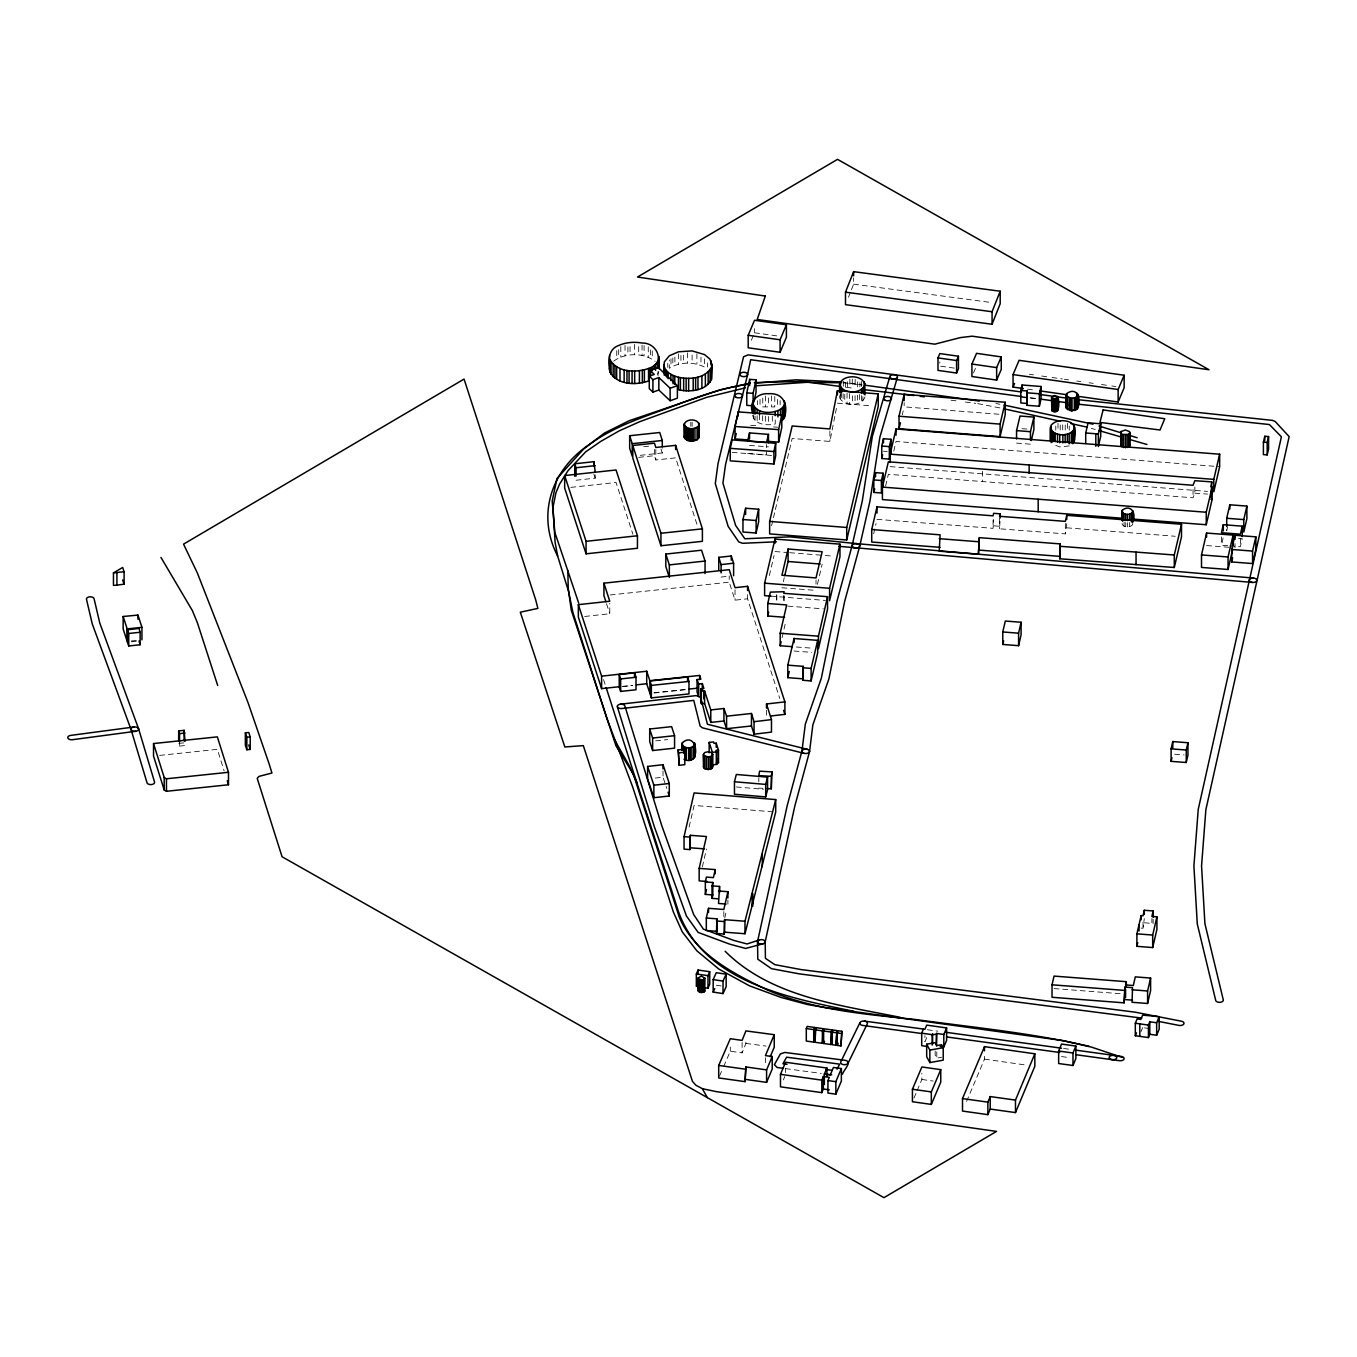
<?xml version="1.0" encoding="UTF-8"?>
<svg xmlns="http://www.w3.org/2000/svg" width="1357" height="1357" viewBox="0 0 1357 1357"><rect width="100%" height="100%" fill="white"/><g stroke="black" fill="none" stroke-linecap="round" stroke-linejoin="round"><path stroke-width="0.75" stroke-dasharray="5 3.75" d="M864.952 396.973C861.729 406.659 844.241 406.659 839.695 397.974L839.695 393.801M775.39 509.537L792.166 438.481L829.89 441.432L833.469 423.316M833.86 421.298L835.047 415.259M835.454 413.257L836.641 407.202M839.559 396.702L840.492 394.09M702.349 866.936L706.437 849.041M724.757 918.027L726.555 910.123M782.056 637.654L785.771 621.472M876.995 519.341L993.07 528.331L993.646 519.561M689.102 827.058L694.106 805.43L773.626 811.893M1066.755 523.649L1065.347 533.878L999.549 528.789L1000.109 520.07M1227.61 526.906L1226.711 530.774L1226.711 526.601M1229.866 545.853L1240.4 546.667L1242.249 538.644L1238.042 538.322M873.637 533.776L876.045 523.463M1227.763 545.701L1221.453 545.209L1223.302 537.185M1141.135 928.103L1143.035 928.239L1144.307 918.604M769.334 575.605L774.05 555.573M783.345 581.695L784.278 577.641M817.44 584.358L822.172 564.173M885.612 485.959L888.36 474.288L1193.04 497.782L1194.855 493.168L1194.855 486.926M893.771 451.135L896.044 441.466L1219.655 466.689M902.303 414.801L903.236 410.815M771.556 525.77L772.998 519.68M773.473 517.662L774.915 511.572M1132.79 523.734L1132.501 524.803C1130.025 527.72 1123.46 527.839 1122.018 523.904L1122.375 522.682M848.464 297.2L850.686 291.602M851.416 289.736L853.638 284.156L853.638 277.897M723.671 1066.483L730.303 1051.217L742.109 1052.879L745.909 1043.414L745.909 1039.241M1140.83 1031.948L1142.628 1027.622M751.354 340.285L754.526 332.77L754.526 328.598M783.379 1079.918L784.838 1076.457M914.007 1098.034L916.365 1092.47M917.145 1090.604L921.861 1079.46L921.861 1073.217M966.574 1101.443L984.487 1059.122L984.487 1052.879M926.712 1037.613L924.931 1041.769L924.931 1035.527M973.461 372.954L975.785 367.594M719.532 1076.016L722.84 1068.383M657.517 374.345L658.79 371.699M613.72 361.115C625.526 352.532 643.523 352.515 655.21 361.369M704.571 358.757L704.571 367.085C693.698 361.674 679.653 361.64 669.289 368.29L669.289 359.961M1069.18 445.927L1059.732 446.928L1052.574 444.129M752.66 415.174C754.238 424.894 767.468 425.81 775.237 424.012L775.237 419.839M935.16 1050.996L935.16 1055.152L936.788 1058.104L941.656 1057.222M774.779 396.515L774.779 406.93L762.753 406.896L762.753 396.481M131.307 641.81L137.091 641.166M655.312 778.07L663.03 777.222L666.796 788.485M576.08 480.242L595.197 478.139L595.197 473.983M570.822 487.384L616.044 482.481L632.922 534.302M584.646 616.468L609.768 613.737L609.768 603.322M622.1 686.405L632.362 685.285M623.067 686.591L632.65 685.539M655.668 740.854L667.627 739.565M643.693 446.724L649.715 446.08M640.233 455.324L662.284 452.967L662.284 448.811M638.706 457.36L654.464 455.681L655.821 459.972L675.633 457.852L697.294 525.43M721.093 577.064L727.352 576.386M610.209 594.994L729.218 582.17L729.218 575.928M729.862 584.172L735.036 600.167L747.571 598.81L779.749 698.448M179.548 746.113L185.027 745.536L184.145 742.822L178.666 743.415L179.548 746.113L179.548 741.957M131.392 640.962L137.719 640.3M654.006 692.748L687.202 689.254M654.142 693.02L687.575 689.492M159.702 755.391L217.357 749.352L224.159 770.997M758.817 788.095L762.973 788.332M750.658 425.284L756.884 425.725M773.49 426.912L777.646 427.218M1194.855 493.168L1207.543 494.084M1206.577 545.548L1233.106 547.6M787.925 606.138L823.377 608.852M796.322 646.984L812.436 648.205M1144.307 922.777L1153.145 923.455L1153.145 919.283M1022.109 397.499L1028.419 397.991M1030.54 398.161L1036.85 398.653M998.905 414.241L904.169 406.846L904.169 402.673M837.439 403.182L872.127 405.913M1021.974 428.676L1027.928 429.134M1016.563 443.094L1030.455 444.18M883.475 451.202L887.274 451.508M749.522 445.401L768.469 446.877M747.639 453.425L766.586 454.9L766.586 444.485M732.169 452.39L771.556 455.46M890.141 466.621L1207.493 491.387M1066.755 527.822L1175.247 536.269M993.646 525.804L1000.109 526.312M775 551.553L787.569 552.536M789.672 552.706L823.207 555.335M825.293 555.505L833.69 556.166M781.92 587.751L816.015 590.414M770.895 596.147L825.395 600.439M794.049 651.004L811.774 652.378M1174.687 754.204L1184.169 754.933M1054.05 988.574L1122.205 993.85M736.325 786.958L763.397 789.282M843.308 382.861L862.085 384.913L843.698 382.216M951.036 400.213L957.194 400.994M965.404 402.045L975.683 403.334M977.735 403.606L1000.448 408.033M745.909 1043.414L766.145 1046.111M853.638 284.156L991.814 302.611M846.276 387.271L854.588 388.373M785.55 1068.621L821.222 1073.404M1021.838 396.566L1028.08 397.414M1030.167 397.686L1036.409 398.551M927.357 1029.742L937.84 1031.184M1063.566 1048.469L1071.945 1049.623M1061.513 1056.56L1069.706 1057.697M1144.528 1027.877L1150.227 1028.674M754.526 332.77L778.443 336.112M921.861 1079.46L933.209 1081.071M1029.386 374.278L1033.491 374.854M1041.735 376.025L1049.979 377.195M1052.048 377.483L1062.344 378.959M1064.414 379.248L1068.536 379.841M1076.763 381.012L1080.884 381.588M1089.128 382.759L1093.25 383.353M1101.494 384.523L1109.738 385.693M1111.807 385.982L1115.912 386.558M954.293 368.12L939.824 366.068L939.824 361.895M1027.47 389.137L1033.661 390.002M984.487 1059.122L1026.452 1065.109M716.275 985.199L724.163 986.386M995.902 403.538L999.939 404.284M1091.265 428.337L1095.252 429.49M593.891 474.187L595.197 478.139M603.543 679.569L605.493 685.607M606.528 603.695L609.768 613.737M661.012 448.98L662.284 452.967M1240.4 538.339L1240.4 546.667M1235.006 543.58L1235.006 547.736M1221.453 536.88L1221.453 545.209M1193.04 489.453L1193.04 497.782M1151.889 918.519L1151.889 922.675M1143.035 921.997L1143.035 928.239M1129.669 522.445L1129.669 526.601M1127.565 522.733L1127.565 526.906M1125.75 522.564L1125.75 526.737M1124.071 522.072L1124.071 526.245M1069.248 426.03L1069.248 430.203M1067.399 423.367L1067.399 431.696M1065.228 425.012L1065.228 431.272M1065.347 523.463L1065.347 533.878M1062.718 424.843L1062.718 433.171M1060.224 424.962L1060.224 433.29M1058.002 423.265L1058.002 431.594M1055.78 426.013L1055.78 430.186M999.549 518.374L999.549 528.789M993.07 520.002L993.07 528.331M982.519 471.235L982.519 481.65M936.788 1051.845L936.788 1058.104M862.882 396.668L862.882 400.841M861.576 381.436L861.576 387.678M861.525 395.599L861.525 401.842M859.914 382.657L859.914 386.83M859.507 394.514L859.507 402.842M857.658 381.86L857.658 388.119M857.59 395.158L857.59 403.487M855.147 379.281L855.147 387.61M855.063 395.65L855.063 403.979M852.281 379.095L852.281 387.423M852.433 395.837L852.433 404.165M849.855 379.231L849.855 387.559M849.584 393.598L849.584 403.996M847.514 381.707L847.514 387.949M847.056 393.123L847.056 403.521M845.377 382.352L845.377 390.68M844.766 394.429L844.766 402.758M843.308 381.232L843.308 387.474M843.104 393.581L843.104 401.909M841.594 392.495L841.594 400.824M840.543 393.445L840.543 399.687M829.89 431.034L829.89 441.432M816.015 579.999L816.015 584.172M785.55 1068.485L785.55 1072.658M784.142 595.876L784.142 602.118M783.752 595.418L783.752 601.66M780.139 400.637L780.139 404.793M777.527 399.416L777.527 407.745M776.832 595.316L776.832 601.575M776.492 594.671L776.492 603M772.303 416.243L772.303 424.571M771.573 395.956L771.573 406.371M768.503 397.906L768.503 406.235M768.418 416.48L768.418 424.809M766.501 710.22L766.501 716.462M765.45 396.023L765.45 406.421M765.348 416.26L765.348 424.588M765.416 1057.697L765.416 1066.025M762.668 415.785L762.668 424.113M760.022 399.382L760.022 407.711M759.479 414.784L759.479 423.113M758.817 777.68L758.817 781.853M757.376 400.62L757.376 404.776M757.138 415.7L757.138 421.959M755.069 416.26L755.069 420.416M753.712 414.665L753.712 418.838M747.571 594.654L747.571 598.81M742.109 1042.481L742.109 1052.879M735.036 589.769L735.036 600.167M730.303 1047.044L730.303 1051.217M727.912 900.03L727.912 904.186M723.841 911.565L723.841 917.807M707.557 362.862L707.557 367.035M700.975 357.095L700.975 365.423M696.904 353.787L696.904 364.202M692.104 355.059L692.104 363.388M692.121 422.146L692.121 426.319M690.815 422.18L690.815 426.335M687.507 352.786L687.507 363.184M683.351 355.093L683.351 363.422M680.926 355.449L680.926 363.778M678.568 353.855L678.568 364.27M674.887 357.061L674.887 365.389M672.835 357.926L672.835 366.254M670.969 358.893L670.969 367.221M667.78 363.218L667.78 367.391M663.03 770.963L663.03 777.222M658.043 371.513L658.043 375.668M655.821 449.557L655.821 459.972M654.464 449.421L654.464 455.681M652.259 350.886L652.259 359.215M650.342 349.852L650.342 358.18M648.273 346.866L648.273 357.281M644.083 345.543L644.083 355.958M642.048 345.102L642.048 355.517M638.689 346.697L638.689 355.025M634.381 344.39L634.381 354.805M630.055 346.68L630.055 355.008M627.918 346.968L627.918 355.297M625.034 345.424L625.034 355.839M620.811 346.697L620.811 357.112M618.69 349.648L618.69 357.977M616.757 350.666L616.757 358.994"/><path stroke-width="1.5" d="M609.514 355.398L609.87 371.886C617.011 385.049 635.924 385.473 648.544 380.961L648.544 368.459C665.999 363.93 657.619 342.456 642.048 343.033C634.245 341.642 625.984 342.252 618.69 345.492C607.546 349.326 608.19 362.336 609.87 371.886M609.429 369.138L609.972 366.153M1074.54 427.54C1072.556 438.141 1048.062 436.954 1051.217 425.131C1055.525 420.076 1063.362 419.839 1069.248 421.874C1077.662 424.707 1075.117 435.97 1073.794 442.535L1073.794 430.033M801.919 751.184L805.329 724.112L821.324 678.246L836.981 601.202L852.145 545.463L862.306 500.869L872.33 436.428L889.904 376.449M809.552 751.507A3.834 2.205 0 0 0 804.073 749.352A3.834 2.205 0 0 0 803.598 753.169A3.834 2.205 0 0 0 809.552 751.507L812.86 724.859L828.906 678.856L844.58 601.762L859.71 546.142L869.905 501.395L879.896 437.09L897.452 377.144M1050.555 426.539L1050.522 441.093L1051.217 437.632M663.895 364.507C664.421 371.903 672.088 375.652 678.449 377.263L678.449 389.764C689.831 392.224 705.64 391.07 711.475 379.451L711.848 364.321L709.965 359.147L704.571 354.601L692.104 350.903L678.568 351.785L669.289 355.805L664.353 361.861L663.895 372.836M711.475 379.451L711.848 364.321M784.55 404.657L782.344 407.965L782.344 420.449L784.55 417.142C788.468 404.25 782.836 392.478 768.503 393.734C757.817 392.784 748.233 401.723 752.66 413.105M784.55 417.142L784.821 402.876M684.233 424.436C685.794 418.397 697.854 418.431 699.143 424.588L698.533 426.064C695.005 429.711 686.014 429.999 684.233 424.436L684.42 437.819L687.626 440.465L691.917 441.161L697.108 439.804L699.143 437.09L699.076 423.774M684.233 436.937L684.793 435.241M694.852 744.145C693.257 749.081 683.283 749.251 681.926 743.992L682.452 742.601C697.888 729.896 701.501 767.825 683.979 759.292M1122.222 518.238L882.423 499.58L882.423 487.095L888.36 461.804L1193.04 485.28L1194.855 480.683L1211.767 481.905L1210.936 486.739L1212.14 486.926L1212.14 499.41L1206.254 524.735L1132.739 519.053M1211.207 497.612L1211.767 481.905M771.285 776.323L772.065 771.896L759.598 771.183L758.817 775.593L771.285 776.323L771.285 788.807L767.129 788.57M771.285 788.807L772.065 771.896M837.439 390.68L829.89 428.948L792.166 425.979L769.64 521.41L769.64 533.895L846.717 539.967L878.233 406.388L878.233 393.903L837.439 390.68L837.439 394.853M839.559 384.201C842.68 374.295 862.289 374.261 864.952 384.489C861.831 394.429 842.239 394.412 839.559 384.201L839.559 392.529M747.571 374.719A3.834 2.205 0 0 0 742.262 372.429A3.834 2.205 0 0 0 741.482 376.228A3.834 2.205 0 0 0 747.571 374.719L750.675 359.724L1021.838 396.566M747.503 439.855L735.07 438.956L735.07 426.471L738.208 411.9L781.785 415.021L781.785 427.506L778.63 442.111L768.266 441.364M735.07 438.956L736.24 433.494M753.118 405.811L746.791 405.353L746.791 392.868L749.692 379.349L756.036 379.807L756.036 392.292L753.949 401.96M754.17 411.595L753.135 413.257L753.118 393.326L756.036 379.807M773.914 464.026L773.914 451.542L775.695 443.298L732.169 439.905L730.236 448.353L730.236 460.854L773.914 464.026L775.695 455.782L775.695 443.298M778.63 442.111L778.63 429.626L781.785 415.021M757.562 941.537L787.162 805.787L801.953 750.998M765.144 942.08A3.834 2.205 0 0 0 759.869 939.773A3.834 2.205 0 0 0 759.038 943.573A3.834 2.205 0 0 0 765.144 942.08L794.744 806.363L809.518 751.693M756.12 533.013L756.12 520.511L758.665 509.214L745.638 508.247L742.957 519.527L742.957 532.012L756.12 533.013L758.665 521.699L758.665 509.214M726.029 904.05L718.532 903.474L719.549 886.443L712.035 885.867L712.035 898.351L717.683 898.792M707.201 881.49L699.16 880.88L699.16 868.378L706.437 836.54L690.323 835.318L689.899 849.584L684.047 849.143L684.047 836.641L694.106 792.929L775.712 799.578L775.712 812.063L744.993 933.735L724.587 932.174L724.146 934.057L716.428 933.463L716.92 918.825L706.318 918.027L706.318 930.512L716.92 931.326L716.92 918.825M784.583 617.265L767.774 615.993L767.774 603.492L770.369 592.127L784.142 591.72L783.752 593.331L827.549 596.673L827.549 609.157L818.475 648.68L818.475 636.179L827.549 596.673M767.774 615.993L768.639 612.194M706.318 918.027L708.541 908.308L723.841 909.478L727.912 891.702L718.532 890.989M705.335 881.914L712.815 882.474L712.815 894.975L705.335 894.399L705.335 881.914L706.437 877.08L713.392 877.606L715.224 869.6L699.16 868.378M705.335 894.399L706.437 889.564M792.284 646.661L780.19 645.745L780.19 633.261L786.687 604.934L767.774 603.492M780.19 645.745L781.123 641.708M716.428 933.463L716.92 931.326M871.72 529.535L876.995 506.84L993.07 515.83L993.646 513.319L1000.109 513.811L999.549 516.288L1065.347 521.376L1066.755 515.321L1181.506 524.26L1181.506 536.761L1174.28 567.497L1059.698 558.762L1060.258 543.903L979.347 537.643L978.397 554.216L939.214 551.179L940.113 534.828L871.72 529.535L871.72 542.037L940.113 547.329M1018.581 645.678L1018.581 633.176L1021.092 622.252L1005.3 621.031L1002.772 631.972L1002.772 644.456L1018.581 645.678L1021.092 634.737L1021.092 622.252M689.899 849.584L690.323 835.318M712.035 885.867L712.815 882.474M712.035 898.351L712.815 894.975M724.146 934.057L724.587 919.69L744.993 921.233L775.712 799.578M1002.772 644.456L1003.62 640.809M1232.648 549.585L1228.051 569.465L1201.505 567.43L1201.505 554.928L1206.577 533.047L1233.106 535.099L1233.106 545.514M1226.711 526.601L1226.711 518.272L1229.832 504.787L1246.896 506.093L1246.896 518.595L1243.775 532.08L1243.775 519.595L1246.896 506.093M1153.145 910.954L1151.889 916.433L1156.927 916.823L1156.927 929.324L1152.687 947.559L1136.895 946.321L1136.895 933.837L1141.135 915.602L1143.035 915.754L1144.307 910.276L1153.145 910.954L1153.145 917.213M1228.051 569.465L1228.051 556.981L1233.106 535.099M1242.249 526.16L1240.4 534.183L1221.453 532.707L1223.302 524.701L1242.249 526.16L1242.249 536.575M1020.837 390.477L1022.109 384.998L1041.056 386.491L1041.056 398.975L1039.343 406.269L1026.723 405.285L1027.147 390.969L1020.837 390.477L1020.837 402.961L1027.147 403.453L1027.147 390.969M1058.087 397.313L1054.881 399.263L1051.556 397.33L1054.61 395.498L1057.849 396.634C1059.223 401.248 1060.394 415.937 1051.811 410.594L1051.556 397.33M1085.719 443.4L1085.719 432.985L1088.11 422.79L1100.731 423.774L1100.731 436.259L1098.356 446.47L1098.356 433.969L1100.731 423.774M1059.698 558.762L1060.258 543.903M1126.327 981.688L1125.581 984.911L1133.299 985.521L1135.3 976.87L1150.6 978.058L1150.6 990.542L1147.598 1003.485L1132.043 1002.28L1132.535 987.675L1124.919 987.082L1124.156 1002.857L1052.031 997.276L1052.031 984.792L1054.05 976.09L1126.327 981.688L1126.327 985.844M1219.655 454.205L1219.655 466.689L1213.786 491.879L1213.786 479.377L1219.655 454.205L896.044 428.965L890.141 454.137L890.141 462.466M1206.254 524.735L1206.254 512.251L1212.14 486.926M1171.108 748.86L1172.787 741.567L1187.952 742.737L1187.952 755.238L1186.255 762.515L1171.108 761.345L1171.108 748.86L1186.255 750.031L1187.952 742.737M1171.108 761.345L1171.939 757.698M1124.156 1002.857L1124.919 987.082M1136.895 946.321L1137.743 942.674M1231.698 549.466L1235.006 535.252L1255.853 536.846L1255.853 549.348L1252.562 563.562L1231.698 561.951L1231.698 549.466L1252.562 551.078L1255.853 536.846M1231.698 561.951L1232.648 557.897M1152.687 947.559L1152.687 935.058L1156.927 916.823M1147.598 1003.485L1147.598 990.983L1150.6 978.058M749.522 432.9L747.639 440.923L766.586 442.399L768.469 434.376L749.522 432.9L749.522 439.142M770.895 596.147L764.619 595.655L764.619 583.171L775 539.068L839.966 544.157L839.966 556.658L829.585 600.761L829.585 588.276L839.966 544.157M788.078 549.008L781.92 575.249L816.015 577.929L822.172 551.688L788.078 549.008L788.078 561.493L784.753 575.622M787.806 665.151L794.049 638.502L817.694 640.351L817.694 652.836L811.113 680.926L802.937 680.281L803.276 666.372L787.806 665.151L787.806 677.652L803.276 678.856L803.276 666.372M787.806 677.652L789.248 671.494M811.113 680.926L811.113 668.424L817.694 640.351M881.762 446.012L883.475 438.718L891.057 439.312L891.057 451.796L889.344 459.09L881.762 458.513L881.762 446.012L889.344 446.606L891.057 439.312M883.102 473.22L881.405 480.514L881.405 492.998L873.823 492.404L873.823 479.92L875.536 472.626L883.102 473.22L883.102 485.704M881.762 458.513L882.627 454.849M873.823 492.404L874.688 488.757M899.029 416.226L904.169 394.344L1005.215 402.249L1005.215 414.733L1000.092 436.615L899.029 428.727L899.029 416.226L1000.092 424.113L1005.215 402.249M899.029 428.727L900.437 422.756M978.397 554.216L979.347 537.643M1016.563 438.939L1016.563 430.61L1019.989 416.022L1033.881 417.108L1033.881 429.609L1031.32 440.533M1026.723 405.285L1027.147 403.453M1039.343 406.269L1039.343 393.767L1041.056 386.491M1030.455 440.024L1030.455 431.696L1033.881 417.108M1174.28 567.497L1174.28 554.996L1181.506 524.26M802.937 680.281L803.276 678.856M846.717 539.967L846.717 527.466L878.233 393.903M1263.401 442.111L1264.775 436.275L1268.574 436.564L1268.574 449.048L1267.184 454.9L1263.401 454.612L1263.401 442.111L1267.184 442.416L1268.574 436.564M747.571 374.769L725.588 464.331L722.925 483.092L735.63 525.43L744.84 538.763L789.944 536.846L856.589 543.631M734.459 781.751L736.325 774.474L767.57 777.137L767.57 789.638L765.687 796.915L734.459 794.235L734.459 781.751L765.687 784.414L767.57 777.137M1132.79 511.233L1132.501 512.301C1130.025 515.236 1123.46 515.338 1122.018 511.402L1122.375 510.181C1130.449 503.769 1136.691 513.133 1132.79 521.648M1129.652 433.511L1128.702 434.41L1128.702 446.911L1129.652 446.012L1129.601 431.628L1125.377 429.982L1121.204 431.509L1120.797 445.062L1122.002 446.911L1122.002 434.427L1120.797 432.578M1129.652 446.012L1129.923 432.629M703.452 754.407L704.707 752.541L708.337 751.71L711.475 752.541L712.679 754.339L712.679 766.824L711.458 768.673L708.303 769.538L704.69 768.673L703.452 766.909L703.452 754.407L703.876 767.994M703.452 766.909L703.757 765.908M712.679 754.339L711.458 756.188L708.303 757.036L703.876 755.493M698.024 978.058L701.315 976.09L704.962 978.193L704.707 991.339L701.247 992.578L698.024 990.542L698.024 978.058L698.244 991.305M1077.916 394.955L1075.473 397.703L1070.978 398.296L1066.449 396.007L1066.653 393.615C1077.271 385.88 1081.885 399.603 1077.458 408.762L1072.013 410.849L1066.449 408.491L1066.161 394.836M745.061 1081.648L745.875 1066.958L766.586 1069.876L772.218 1056.526L765.416 1055.61L774.253 1034.696L745.909 1030.913L742.109 1040.395L730.303 1038.716L718.701 1065.432L718.701 1077.933L745.061 1081.648L745.875 1066.958M1120.797 445.062L1121.204 443.993M704.962 978.193L702.672 979.975L698.244 978.804M704.707 991.339L704.69 989.796M1051.556 409.831L1052.455 408.576M845.496 292.162L853.638 271.654L1000.194 291.229L1000.194 303.731L992.069 324.238L845.496 304.663L845.496 292.162L992.069 311.737L1000.194 291.229M1066.161 407.321L1066.653 393.615M936.228 1044.72L936.584 1033.406L943.81 1034.475L946.609 1027.928L926.712 1025.129L924.931 1029.268L864.494 1021.109M1058.647 1051.03L1061.513 1044.076L1075.864 1046.043L1075.864 1058.528L1072.98 1065.499L1058.647 1063.532L1058.647 1051.03L1072.98 1052.998L1075.864 1046.043M1148.429 1037.562L1148.429 1025.078L1149.786 1021.804L1156.656 1022.754L1159.2 1016.664L1142.628 1015.121L1140.83 1019.463L1137.098 1018.954L1135.317 1023.246L1135.317 1035.747L1148.429 1037.562L1149.786 1034.288L1149.786 1021.804M840.984 1045.925L841.866 1031.286L838.151 1030.76L837.269 1032.898L837.269 1045.399L840.984 1045.925L841.866 1031.286M1135.317 1035.747L1136.504 1032.881M836.031 1045.229L836.93 1030.591L833.198 1030.065L832.299 1032.219L832.299 1044.72L836.031 1045.229L836.93 1030.591M1015.477 1100.086L1034.831 1053.812L984.487 1046.637L962.503 1098.576L962.503 1111.061L987.862 1114.64L990.22 1109.059L990.22 1096.575L1015.477 1100.086L1015.477 1112.587L990.22 1109.059M1015.477 1112.587L1034.831 1066.297L1034.831 1053.812M1149.786 1034.288L1156.656 1035.238L1159.2 1029.166L1159.2 1016.664M748.199 335.315L754.526 320.269L786.415 324.747L786.415 337.231L780.088 352.277L748.199 347.799L748.199 335.315L780.088 339.776L786.415 324.747M806.295 1028.572L807.194 1026.418L814.624 1027.453L813.725 1042.108L806.295 1041.056L806.295 1028.572L813.725 1029.607L814.624 1027.453M826.905 1076.372L826.905 1068.044L785.55 1062.243L780.479 1074.32L780.479 1086.821L821.816 1092.622L821.816 1080.138L823.343 1076.508L829.297 1077.356L827.94 1080.562L827.94 1093.063L835.844 1094.183L841.374 1081.037L841.374 1068.553L833.435 1067.45L830.297 1074.948L824.344 1074.116L824.344 1084.531M837.269 1045.399L838.151 1043.262M821.816 1092.622L823.343 1089.009L823.343 1076.508M835.844 1094.183L835.844 1081.682L841.374 1068.553M1023.348 388.543L1013.051 387.084L1013.051 374.583L1019.073 360.317L1124.156 375.244L1124.156 387.729L1118.134 402.011L1076.932 396.159M1013.051 387.084L1014.561 383.522M745.875 1079.443L766.586 1082.36L772.218 1069.028L772.218 1056.526M814.963 1029.793L815.879 1027.639L823.292 1028.674L822.393 1043.312L814.963 1042.278L814.963 1029.793L822.393 1030.828L823.292 1028.674M814.963 1042.278L815.879 1027.639M823.631 1030.998L824.547 1028.86L831.96 1029.895L831.061 1044.534L823.631 1043.499L823.631 1030.998L831.061 1032.049L831.96 1029.895M823.631 1043.499L824.547 1041.345M824.344 1074.116L826.905 1068.044M1118.134 402.011L1118.134 389.51L1124.156 375.244M770.233 1056.696L774.253 1047.18L774.253 1034.696M912.43 1089.247L921.861 1066.975L940.757 1069.638L940.757 1082.14L931.326 1104.411L912.43 1101.748L912.43 1089.247L931.326 1091.91L940.757 1069.638M987.862 1114.64L987.862 1102.138L990.22 1096.575M937.992 357.909L939.824 353.566L958.432 356.229L958.432 368.714L956.583 373.039L937.992 370.393L937.992 357.909L956.583 360.538L958.432 356.229M926.967 1046.417L921.708 1045.67L921.708 1033.186L923.455 1029.064M932.225 1045.077L932.225 1034.662L936.228 1034.305M940.197 1046.434L943.81 1046.976L946.609 1040.429L946.609 1027.928M996.649 380.096L996.649 367.611L1001.262 356.908L976.565 353.329L971.917 364.032L971.917 376.517L996.649 380.096L1001.262 369.392L1001.262 356.908M696.345 986.471L696.345 973.987L698.058 970.034L709.728 971.714L709.728 984.215L707.998 988.167L704.113 987.591M707.998 988.167L707.998 975.666L709.728 971.714M713.171 979.601L716.275 972.698L726.148 974.19L726.148 986.675L723.027 993.578L713.171 992.103L713.171 979.601L723.027 981.094L726.148 974.19M713.171 992.103L714.732 988.642M859.931 1022.669L840.763 1061.886A3.834 2.205 0 0 0 843.409 1064.617A3.834 2.205 0 0 0 848.125 1063.091L867.293 1023.857A3.834 2.205 0 0 0 864.596 1021.126A3.834 2.205 0 0 0 859.897 1022.72A3.834 2.205 0 0 0 862.713 1025.417L921.386 1033.474M678.449 377.263C689.831 379.739 705.64 378.586 711.475 366.967M837.065 1069.18L839.644 1064.125L786.602 1057.188L782.938 1063.752L787.043 1064.295M842.544 1074.116C842.85 1070.927 852.942 1061.734 845.411 1060.36L784.872 1052.438L780.394 1053.914L774.389 1064.685L777.171 1067.501L783.464 1068.349M1066.653 406.116L1067.874 405.048M752.66 402.69C755.612 414.665 774.118 414.547 782.344 407.965M113.462 572.891L122.673 567.463L124.098 571.704L124.098 584.188L116.923 585.138L113.462 585.376L113.462 572.891L124.098 571.704M1122.002 434.427L1128.702 434.41M649.85 370.224L658.043 367.34L677.38 385.693L677.38 398.178L670.137 400.739L658.84 390.036L658.84 377.551L652.921 379.638L649.257 376.177L654.261 374.413L649.85 370.224L649.85 376.466M649.257 376.177L649.257 388.662L652.921 392.122L658.84 390.036M658.84 377.551L670.137 388.238L677.38 385.693M759.462 939.892L747.079 943.963L733.747 940.401L703.35 929.121L693.664 914.533L661.707 825.48L624.882 705.962A3.834 2.205 0 0 0 620.42 704.198A3.834 2.205 0 0 0 617.367 706.776L654.176 826.277L686.405 915.941L698.16 932.446L729.829 944.201L745.655 948.441L763.245 943.726M609.87 359.384C617.011 372.564 635.924 372.971 648.544 368.459M745.485 387.814L706.692 397.33L639.842 421.637L619.199 430.864L600.863 441.347L585.613 451.898L568.023 470.642L559.593 484.093L555.946 492.727L552.977 507.247L555.081 542.223L557.659 556.082L568.532 591.262L572.925 612.55L606.969 718.582L632.718 787.077L673.428 912.141L682.3 931.903L696.887 950.85L718.82 969.034L749.471 985.827L781.055 997.429L807.313 1004.485L824.259 1007.437L1062.853 1040.565L1091.825 1047.214L1122.239 1057.408M750.353 383.064L720.211 389.798L629.105 420.755L604.357 433.12L583.68 448.946L556.964 478.546L552.197 501.055L554.826 532.368L578.727 603.17M926.678 1044.212L935.16 1042.668L936.788 1045.602L941.656 1044.737L943.217 1047.689L943.217 1060.173L929.85 1062.582L926.678 1056.713L926.678 1044.212L929.85 1050.097L929.85 1062.582M929.85 1050.097L943.217 1047.689M749.098 384.133C725.707 387.186 703.265 394.836 681.282 403.08C649.952 415.191 616.553 424.419 589.142 444.672C551.434 469.793 536.185 514.71 557.659 556.082M133.902 726.996L70.852 735.375A3.834 2.205 0 0 0 67.85 737.971A3.834 2.205 0 0 0 72.345 739.718L135.7 731.287M751.473 713.477L754.051 721.703L771.471 719.617L771.471 732.102L754.051 734.188L751.473 725.961L751.473 713.477L726.589 716.191L723.943 708.49L710.78 709.915L704.588 690.917L701.365 691.171L700.704 688.881L703.893 688.542L702.298 683.606L698.668 683.996L697.057 679.569L700.874 679.162L699.635 675.447L649.867 680.705L646.712 671.24L601.609 676.142L578.353 604.645L609.768 601.253L603.933 583.171L729.218 569.686L735.036 587.683L747.571 586.326L784.889 701.891L784.889 714.376L770.589 716.004M127.439 629.767L139.025 628.444L140.127 632.26L140.127 644.745L128.745 645.983L127.439 642.251L127.439 629.767L128.745 633.482L128.745 645.983M620.386 704.198L696.243 695.598L700.755 697.447M766.501 708.15L766.501 703.978L784.889 701.891M678.212 749.929L683.843 749.301L684.81 752.185L684.81 764.67L679.178 765.297L678.212 749.929L679.178 765.297M679.178 752.813L684.81 752.185M647.611 766.434L663.03 764.72L669.289 783.498L669.289 795.999L653.87 797.712L647.611 778.935L647.611 766.434L653.87 785.211L653.87 797.712M653.87 785.211L669.289 783.498M756.544 383.013L795.999 379.824L841.866 382.029M574.774 476.29L574.774 463.789L593.891 461.685L595.197 471.897M574.774 463.789L576.08 467.741L595.197 465.655M564.665 475.561L616.044 469.98L637.451 535.761L637.451 548.245L586.071 553.826L564.665 488.062L564.665 475.561L586.071 541.324L586.071 553.826M586.071 541.324L637.451 535.761M128.745 633.482L140.127 632.26M619.216 674.497L634.567 672.851L636.009 677.262L636.009 689.763L620.658 691.425L619.216 686.998L619.216 674.497L620.658 678.941L620.658 691.425M620.658 678.941L636.009 677.262M578.353 604.645L578.353 617.147L601.609 688.627L620.047 686.625M636.45 684.844L646.712 683.741L649.867 693.19M649.698 729.014L671.63 726.64L674.565 735.681L674.565 748.165L652.632 750.54L649.698 741.516L649.698 729.014L652.632 738.055L652.632 750.54M723.943 708.49L723.943 720.991L726.589 728.692L751.473 725.961M652.632 738.055L674.565 735.681M718.498 750.2L716.309 750.438L716.309 762.922L718.498 762.702L718.498 750.2L716.208 743.144L714.019 743.382L713.545 741.94L709.168 742.415L709.168 752.813M757.308 385.693L806.55 382.318L841.238 382.776M629.665 435.733L632.226 443.688L632.226 456.189L629.665 448.217L629.665 435.733L659.739 432.51L662.284 440.482L662.284 446.724M632.226 443.688L662.284 440.482M632.786 445.503L654.464 443.179L655.821 447.471L675.633 445.35L702.4 528.84L702.4 541.324L660.944 545.751L632.786 457.988L632.786 445.503L660.944 533.267L660.944 545.751M660.944 533.267L702.4 528.84M665.829 554.063L669.34 564.902L669.34 577.404L665.829 566.548L665.829 554.063L701.552 550.213L705.046 561.052L705.046 573.553M718.752 569.838L718.752 557.337L731.287 555.997L733.611 563.223L733.611 575.724M669.34 564.902L705.046 561.052M718.752 557.337L721.093 564.58L733.611 563.223M178.666 741.329L178.666 730.914L184.145 730.32L185.027 741.363M178.666 730.914L179.548 733.628L185.027 733.034M245.363 732.814L246.838 737.258L250.214 736.902L250.214 749.386L246.838 749.759L245.363 745.298L245.363 732.814L248.772 732.492L250.214 736.902M704.588 690.917L704.588 703.418L710.78 722.416L723.943 720.991M709.168 742.415L712.391 752.355L716.784 751.88L716.784 764.381L712.391 764.856M141.942 627.358L137.939 615.077L123.148 616.502L127.185 628.902L141.942 627.358L141.942 639.842M687.575 676.99L649.952 680.977L651.36 685.404L651.36 697.888L688.983 693.919L688.983 681.435L687.575 676.99L687.575 681.163M651.36 685.404L688.983 681.435M153.528 743.551L217.357 736.868L228.485 772.286L228.485 784.77L166.47 791.284L164.197 789.995L153.528 756.053L153.528 743.551L164.197 777.493L164.197 789.995M689.271 689.034L697.566 688.152M164.197 777.493L166.47 778.782L228.485 772.286M700.704 688.881L700.704 701.365L701.365 703.655L704.588 703.418M776.408 541.799L742.618 543.292L738.768 541.901L728.149 526.397L715.309 483.584L717.989 463.772L743.568 356.738L748.25 354.856L1021.448 391.969M754.271 382.606L802.649 381.436L840.051 386.44M746.791 392.868L753.118 393.326M735.07 426.471L778.63 429.626M730.236 448.353L773.914 451.542M1059.698 546.277L1174.28 554.996M742.957 519.527L756.12 520.511M1085.719 432.985L1098.356 433.969M882.423 487.095L1206.254 512.251M1226.711 518.272L1243.775 519.595M1201.505 554.928L1228.051 556.981M1002.772 631.972L1018.581 633.176M780.19 633.261L818.475 636.179M684.047 836.641L689.899 837.099M690.323 847.803L704.419 848.871M716.428 920.979L724.146 921.556M1052.031 984.792L1124.156 990.373M1026.723 392.784L1039.343 393.767M1016.563 430.61L1030.455 431.696M890.141 454.137L1213.786 479.377M873.823 479.92L881.405 480.514M769.64 521.41L846.717 527.466M939.214 538.678L978.397 541.731M979.347 550.128L1060.258 556.387M788.078 561.493L820.171 564.02M764.619 583.171L829.585 588.276M802.937 667.78L811.113 668.424M1136.895 933.837L1152.687 935.058M1132.043 989.779L1147.598 990.983M1124.919 999.566L1132.535 1000.16M856.488 543.631L1253.58 578.082M1252.443 582.441L838.711 546.294M914.058 395.532L862.899 389.493M920.216 396.312L924.321 396.838M825.972 1069.503L832.112 1070.334M825.412 1073.964L831.705 1074.812M1040.174 394.514L1067.213 398.212M1077.611 399.637L1272.527 420.382L1275.173 421.467L1289.15 436.615L1205.864 809.705L1201.556 865.919L1204.914 923.693L1223.285 999.855A3.834 2.205 0 0 1 1220.028 1002.331A3.834 2.205 0 0 1 1215.719 1000.465L1197.281 923.947L1193.906 865.97L1198.231 809.417L1281.398 436.784L1269.389 424.537L1075.948 403.945M1040.565 399.111L1053.049 400.824M1057.222 401.384L1067.62 402.808M979.347 401.078L866.258 385.371M946.219 1032.338L1061.462 1048.181M1076.135 1050.182L1121.204 1056.408A3.834 2.205 0 0 1 1124.003 1059.071A3.834 2.205 0 0 1 1119.389 1060.699L1076.457 1054.779M946.541 1036.918L1059.698 1052.472M1135.317 1023.246L1148.429 1025.078M832.299 1032.219L836.031 1032.728M921.708 1033.186L932.225 1034.662M837.269 1032.898L840.984 1033.423M962.503 1098.576L987.862 1102.138M827.94 1080.562L835.844 1081.682M718.701 1065.432L745.061 1069.146M780.479 1074.32L821.816 1080.138M823.343 1089.009L829.297 1089.841M1013.051 374.583L1118.134 389.51M1039.835 390.884L1066.619 394.683M971.917 364.032L996.649 367.611M696.345 973.987L707.998 975.666M1210.936 499.223L1212.14 499.41M900.369 1017.36C839.915 1005.062 771.132 997.158 725.13 951.257M1003.959 405.031L1093.013 424.181M1141.729 1018.106L799.086 973.834L771.471 968.661L757.8 959.195L757.528 941.826M1158.267 1021.346L1178.945 1025.4A3.834 2.205 0 0 0 1183.796 1024.009A3.834 2.205 0 0 0 1181.404 1021.21L1135.249 1012.186L800.952 969.56L774.847 964.657L765.433 958.347L765.178 941.792M702.366 1088.704L716.547 1091.673L996.53 1131.399L883.95 1197.654L282.069 856.759L257.202 778.341L259.017 776.391L271.943 773.032L269.11 763.838L248.043 702.672L197.325 572.908L183.534 544.14L464.06 379.078L535.676 599.794L537.881 608.394L520.308 612.194L564.851 746.978L583.323 745.621L692.477 1081.41L695.853 1085.193L702.366 1088.704L707.319 1097.609M1004.57 408.949L1060.411 421.264M1070.758 423.537L1087.296 427.184M853.689 1011.287C789.52 997.904 703.316 982.214 678.364 911.276L606.155 687.609M1089.06 1046.332C1031.676 1032.898 972.782 1027.385 914.499 1019.378C864.782 1014.222 813.929 1010.1 767.519 990.033C733.34 973.715 694.852 953.784 679.229 917.095L633.397 774.253L615.976 745.807L571.263 610.107L568.21 588.226L567.854 570.72M1099.221 430.644L1121.086 436.988M1129.041 439.295L1146.936 444.485M807.5 749.386L707.421 724.248L701.722 701.281M803.972 753.305L702.468 727.844L700.161 726.114L693.766 700.382L621.862 708.524A3.834 2.205 0 0 1 617.367 706.776M1099.017 426.03L1121.086 432.815M1129.109 435.292L1137.149 437.751M711.475 765.043L712.679 766.824M697.888 434.461L699.143 437.09M160.957 557.439L192.338 610.531L197.376 622.727L217.68 685.455M783.447 411.748L784.821 415.361M614.365 739.429L629.02 765.331L636.789 782.344M694.394 755.17L694.852 756.646M138.55 728.675L99.773 623.05L94.074 598.725A3.834 2.205 0 0 0 89.766 596.826A3.834 2.205 0 0 0 86.492 599.319L92.259 623.898L131.069 729.591L147.048 782.87A3.834 2.205 0 0 0 151.611 784.55A3.834 2.205 0 0 0 154.511 781.92L138.584 728.76M122.673 579.965L124.098 584.188M668.051 792.234L669.289 795.999M248.772 744.976L250.214 749.386M716.309 750.438L716.784 751.88M716.309 762.922L716.784 764.381M783.617 710.389L784.889 714.376M717.361 759.174L718.498 762.702M605.884 601.694L603.933 595.672L603.933 583.171M1129.601 444.129L1129.923 445.13M766.501 703.978L771.471 719.617M651.36 697.888L649.952 693.461L649.867 680.705M227.247 780.835L228.485 784.77M1077.916 407.456L1077.017 393.157M139.025 640.945L140.127 644.745M1074.286 438.701L1074.54 440.024M1267.184 442.416L1267.184 454.9M1264.775 436.275L1264.775 440.431M1252.562 551.078L1252.562 563.562M1235.006 535.252L1235.006 539.408M1229.832 504.787L1229.832 508.943M1223.302 524.701L1223.302 530.943M1206.577 533.047L1206.577 537.219M1186.255 750.031L1186.255 762.515M1172.787 741.567L1172.787 747.809M1156.656 1022.754L1156.656 1035.238M1144.307 910.276L1144.307 914.448M1141.135 915.602L1141.135 919.775M1139.795 1023.873L1139.795 1036.375M1139.032 924.711L1139.032 930.97M1136.046 552.18L1136.046 564.682M1132.654 510.605L1132.501 522.716M1131.331 513.421L1131.331 521.75M1129.669 514.116L1129.669 520.359M1127.565 514.405L1127.565 520.647M1127.124 435.054L1127.124 447.539M1125.75 514.235L1125.75 520.477M1125.428 435.258L1125.428 447.759M1125.581 989.083L1125.581 997.412M1124.071 513.743L1124.071 519.985M1123.562 435.037L1123.562 447.539M1122.646 512.759L1122.646 521.088M1122.375 510.181L1122.375 520.596L1122.018 511.402M1121.204 431.509L1121.153 446.131M1095.811 433.782L1095.811 446.266M1077.577 393.801L1077.458 408.762M1076.322 397.279L1076.322 409.763M1075.473 397.703L1075.473 410.204M1074.32 398.076L1074.32 410.56M1074.286 426.2L1074.388 441.246M1072.81 431.238L1072.81 443.722M1072.98 1052.998L1072.98 1065.499M1072.013 398.347L1072.013 410.849M1071.284 432.391L1071.284 442.806M1070.978 398.296L1070.978 410.798M1069.452 397.991L1069.452 410.493M1069.18 433.426L1069.18 443.841M1067.654 397.211L1067.654 409.712M1067.365 434.003L1067.365 442.331M1066.755 515.321L1066.755 519.494M1066.449 396.007L1066.449 408.491M1065.16 434.427L1065.16 442.755M1062.853 434.596L1062.853 442.925M1059.732 434.427L1059.732 442.755M1057.849 396.634L1057.934 410.442M1057.527 434.003L1057.527 442.331M1057.205 398.653L1057.205 411.154M1056.187 399.077L1056.187 411.578M1055.186 433.205L1055.186 441.534M1054.881 399.263L1054.881 411.748M1053.761 399.145L1053.761 411.646M1053.778 432.476L1053.778 440.804M1052.472 398.687L1052.472 411.171M1052.574 431.628L1052.574 442.043M1051.828 396.651L1051.811 410.594M1051.2 430.135L1051.2 442.619M1050.403 427.76L1050.403 440.245M1038.19 499.257L1038.19 511.759M1029.132 464.976L1029.132 473.305M1022.109 384.998L1022.109 389.171M1000.092 424.113L1000.092 436.615M1000.109 513.811L1000.109 517.984M992.069 311.737L992.069 324.238M984.487 1046.637L984.487 1050.793M956.583 360.538L956.583 373.039M943.81 1034.475L943.81 1046.976M936.584 1033.406L936.584 1045.908M932.598 1033.797L932.598 1044.195M931.326 1091.91L931.326 1104.411M904.169 394.344L904.169 400.603M896.044 428.965L896.044 435.207M889.344 446.606L889.344 459.09M883.475 438.718L883.475 442.874M876.995 506.84L876.995 513.099M875.536 472.626L875.536 476.782M864.816 383.2L864.952 394.904M864.205 381.843L864.205 394.344M863.934 387.22L863.934 393.462M862.882 388.339L862.882 392.512M861.525 389.34L861.525 393.513M853.638 271.654L853.638 275.827M841.594 388.323L841.594 392.495M840.492 381.588L840.492 392.003M839.83 382.81L839.83 391.138M831.061 1032.049L831.061 1044.534M822.393 1030.828L822.393 1043.312M813.725 1029.607L813.725 1042.108M794.049 638.502L794.049 642.675M784.397 400.96L784.397 413.444M783.634 406.523L783.634 419.008M780.462 409.373L780.462 415.615M780.088 339.776L780.088 352.277M777.917 410.645L777.917 416.887M775.237 411.51L775.237 415.683M775 539.068L775 543.224M768.469 434.376L768.469 442.704M766.586 1069.876L766.586 1082.36M765.687 784.414L765.687 796.915M762.278 854.147L762.278 866.648M759.479 410.628L759.479 414.784M757.138 409.458L757.138 413.631M755.069 407.931L755.069 414.173M754.051 721.703L754.051 734.188M753.712 406.337L753.712 412.579M752.847 404.454L752.847 412.782M752.796 893.618L752.796 906.103M752.134 893.805L752.134 906.306M749.692 379.349L749.692 385.592M747.571 586.326L747.571 590.482M745.638 508.247L745.638 514.49M744.993 921.233L744.993 933.735M738.208 411.9L738.208 416.056M731.287 555.997L731.287 560.153M727.912 891.702L727.912 897.944M726.589 716.191L726.589 728.692M724.587 919.69L724.587 932.174M723.027 981.094L723.027 993.578M721.093 564.58L721.093 572.908M719.549 886.443L719.549 892.685M716.208 743.144L716.208 747.317M715.224 869.6L715.224 873.772M712.391 752.355L712.34 767.892M711.458 756.188L711.458 768.673M710.932 360.741L710.932 364.897M710.78 709.915L710.78 722.416M710.084 369.749L710.084 382.233M710.016 756.782L710.016 769.283M708.541 908.308L708.541 912.481M708.184 371.886L708.184 384.387M708.303 757.036L708.303 769.538M706.403 756.867L706.403 769.351M705.369 373.989L705.369 386.491M704.69 756.188L704.69 768.673M703.893 690.628L703.893 698.957M704.029 979.449L704.029 991.933M703.808 979.584L703.808 992.069M702.672 979.975L702.672 992.459M702.298 683.606L702.298 689.865M701.908 375.753L701.908 388.238M701.365 691.171L701.365 703.655M701.247 980.093L701.247 992.578M700.178 979.958L700.178 992.442M699.635 675.447L699.635 679.603M698.872 979.398L698.872 991.882M698.702 422.909L698.533 438.548M698.668 683.996L698.668 696.497L697.057 692.07L697.057 679.569M697.956 377.093L697.956 389.595M698.058 970.034L698.058 974.19M697.108 427.319L697.108 439.804M695.615 377.636L695.615 390.137M694.937 428.235L694.937 440.737M694.75 743.365L694.75 757.274M694.394 742.669L694.343 758.02M693.206 378.026L693.206 390.511M693.223 428.575L693.223 441.076M693.122 746.604L693.122 759.106M691.917 428.676L691.917 441.161M691.12 747.453L691.12 759.937M690.628 428.625L690.628 441.127M689.933 747.69L689.933 760.191M689.119 428.405L689.119 440.906M688.644 378.382L688.644 390.867M688.61 747.792L688.61 760.276M687.626 427.964L687.626 440.465M686.405 427.404L686.405 439.905M686.133 378.349L686.133 390.833M686.269 747.605L686.269 760.09M685.556 426.827L685.556 439.329M685.251 747.334L685.251 759.818M684.878 426.115L684.878 438.599M684.369 423.537L684.42 437.819M683.979 746.791L683.843 753.457M683.657 378.162L683.657 390.663M682.978 746.096L682.978 750.268M682.452 742.601L682.435 749.692M681.926 743.992L681.926 750.251M680.4 377.687L680.4 390.188M675.633 445.35L675.633 449.523M674.768 376.126L674.768 384.455M673.055 375.431L673.055 383.76M670.867 374.311L670.867 380.554M670.137 388.238L670.137 400.739M668.204 372.446L668.204 378.705M667.067 371.445L667.067 377.687M665.608 369.698L665.608 375.94M664.252 366.916L664.252 375.244M663.03 764.72L663.03 768.893M659.18 356.45L659.18 368.951M658.79 359.215L658.79 367.543M657.517 361.861L657.517 368.103M655.618 364.1L655.618 370.342M654.396 365.152L654.396 369.308M652.921 379.638L652.921 392.122M652.463 366.492L652.463 370.665M650.58 367.543L650.58 375.872M646.712 671.24L646.712 683.741M644.388 369.816L644.388 382.301M642.336 370.274L642.336 382.776M639.401 370.749L639.401 383.234M634.669 371.055L634.669 383.539M634.567 672.851L634.567 677.007M632.074 371.004L632.074 383.488M629.071 370.732L629.071 383.217M626.968 370.41L626.968 382.911M624.135 369.783L624.135 382.284M619.979 368.425L619.979 380.927M616.655 366.831L616.655 379.315M614.925 365.695L614.925 378.179M613.16 364.27L613.16 376.771M611.04 361.81L611.04 374.295M601.609 676.142L601.609 688.627M593.891 461.685L593.891 465.858M576.08 467.741L576.08 476.07M246.838 737.258L246.838 749.759M184.145 730.32L184.145 740.735M179.548 733.628L179.548 741.957M166.47 778.782L166.47 791.284M137.939 615.077L137.939 619.233M127.185 628.902L127.185 641.403L123.148 629.003L123.148 616.502M116.923 572.637L116.923 585.138M1103.122 409.916L1099.95 422.417L1160.031 429.999L1164.747 418.736L1103.122 409.916M765.314 296.063L757.206 319.472L934.786 344.169L960.349 337.605L972.172 336.18L1209.036 369.749L837.54 159.346L637.502 277.032L765.314 296.063M132.409 730.863A3.834 2.205 0 0 0 138.584 729.489A3.834 2.205 0 0 0 133.427 727.081A3.834 2.205 0 0 0 132.409 730.863M736.376 397.431A3.834 2.205 0 0 0 742.516 395.99A3.834 2.205 0 0 0 737.292 393.649A3.834 2.205 0 0 0 736.376 397.431M853.604 547.566A3.834 2.205 0 0 0 859.71 546.091A3.834 2.205 0 0 0 854.469 543.767A3.834 2.205 0 0 0 853.604 547.566M891.057 378.416A3.834 2.205 0 0 0 897.401 377.297A3.834 2.205 0 0 0 892.567 374.685A3.834 2.205 0 0 0 891.057 378.416M1250.696 582.017A3.834 2.205 0 0 0 1256.819 580.542A3.834 2.205 0 0 0 1251.544 578.218A3.834 2.205 0 0 0 1250.696 582.017M885.222 400.332A3.834 2.205 0 0 0 891.413 398.958A3.834 2.205 0 0 0 886.274 396.549A3.834 2.205 0 0 0 885.222 400.332M1110.331 1059.122A3.834 2.205 0 0 0 1116.692 1058.036A3.834 2.205 0 0 0 1111.875 1055.407A3.834 2.205 0 0 0 1110.331 1059.122"/></g></svg>
